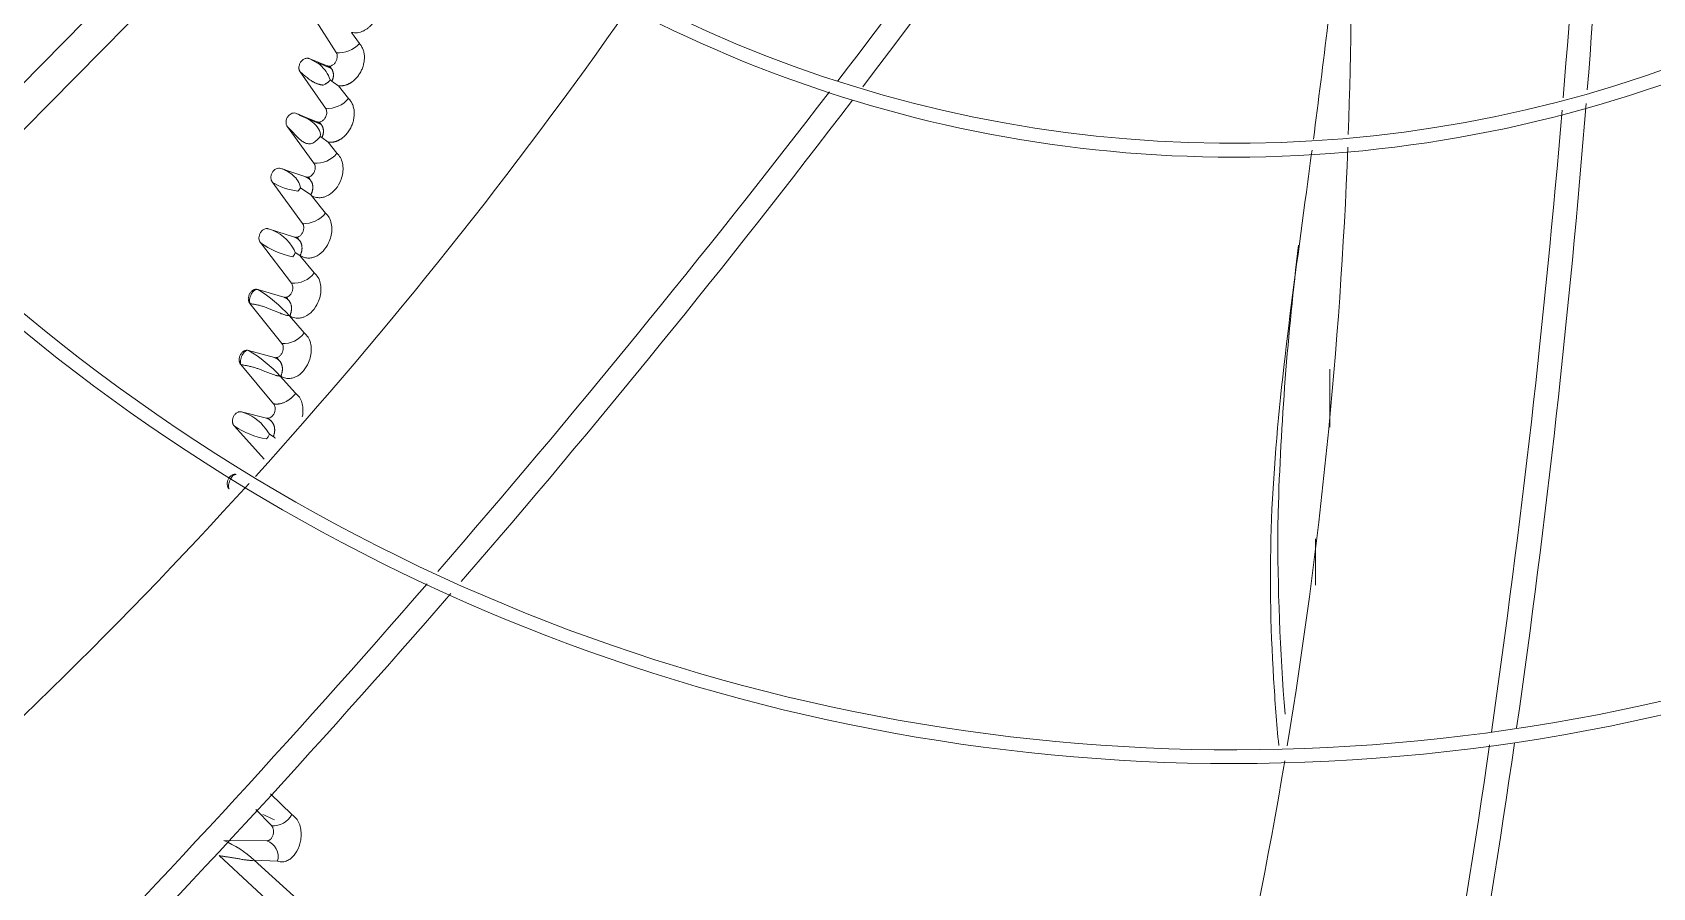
# Model space of a CAD drawing. Header units: millimetres. Extents: x 113490 to 142599, y -20467 to 115.
# Drawn here: x 133460.5 to 133754.2, y -11728.5 to -11573.4 of the extents above; entities that cross this region are included whole.
import ezdxf

# ---------------------------------------------------------------- set-up
doc = ezdxf.new("R2010")
doc.units = ezdxf.units.MM
doc.layers.add('DV3_0', color=7, linetype='Continuous')

msp = doc.modelspace()

# ---------------------------------------------------------------- linework, layer by layer
at = {"layer": 'DV3_0', "color": 7, "linetype": 'Continuous', "lineweight": 15}
for p, q in [((133664.2, -11374.23), (133330.6, -11712.53)), ((133331.45, -11720.21), (133669.11, -11377.79)), ((133515.56, -11577.04), (133511.62, -11570.85)), ((133519.74, -11575.39), (133518.29, -11573.37)), ((133510.66, -11578.12), (133513.9, -11579.44)), ((133510.66, -11578.12), (133512.3, -11579)), ((133513.62, -11587.14), (133509.01, -11580.55)), ((133514.68, -11579.9), (133512.05, -11578.82)), ((133513.91, -11582.51), (133513.66, -11582.67)), ((133514.29, -11581.55), (133514.46, -11581.96)), ((133514.46, -11581.96), (133514.77, -11582.19)), ((133517.78, -11585.38), (133515.97, -11583.04)), ((133508.3, -11588.05), (133512.02, -11589.58)), ((133512.84, -11590.08), (133508.84, -11588.41)), ((133511.51, -11597.1), (133506.68, -11590.5)), ((133512.66, -11592.25), (133512.95, -11592.46)), ((133512.94, -11592.46), (133514.06, -11593.26)), ((133515.67, -11595.27), (133514.06, -11593.26)), ((133505.48, -11598.03), (133510.01, -11599.59)), ((133509.43, -11608), (133503.95, -11600.5)), ((133509.09, -11601.57), (133510.93, -11602.84)), ((133513.61, -11606.15), (133511.03, -11602.92)), ((133503.27, -11608.99), (133507.98, -11610.5)), ((133507.43, -11618.86), (133501.79, -11611.5)), ((133507.95, -11613.63), (133507.8, -11613.89)), ((133507.89, -11612.83), (133508.12, -11613.27)), ((133508.12, -11613.27), (133507.95, -11613.63)), ((133508.12, -11613.27), (133508.93, -11613.82)), ((133511.56, -11616.97), (133508.93, -11613.82)), ((133508.93, -11613.82), (133508.98, -11613.84)), ((133507.8, -11613.89), (133507.7, -11614.06)), ((133505.68, -11629.78), (133499.9, -11622.54)), ((133501.31, -11620), (133506.04, -11621.4)), ((133509.75, -11627.86), (133507.06, -11624.76)), ((133507.06, -11624.76), (133507.11, -11624.77)), ((133499.61, -11631.05), (133504.35, -11632.34)), ((133504.19, -11640.75), (133498.25, -11633.62)), ((133508.18, -11638.82), (133505.4, -11635.71)), ((133505.4, -11635.71), (133505.48, -11635.74)), ((133498.37, -11642.2), (133502.9, -11643.34)), ((133502.46, -11650.78), (133497.07, -11644.81)), ((133502.74, -11645.22), (133503.43, -11646.26)), ((133503.19, -11646.7), (133502.92, -11647.11)), ((133503.43, -11646.26), (133503.19, -11646.7)), ((133503.43, -11646.26), (133504.13, -11646.67)), ((133507.52, -11715.25), (133503.65, -11711.49)), ((133503.8, -11717.25), (133500.94, -11714.35)), ((133495.15, -11719.92), (133502.98, -11719.99)), ((133506.3, -11733.81), (133494.31, -11722.68)), ((133500.66, -11723.51), (133504.91, -11723.7)), ((133509.8, -11731.77), (133500.67, -11723.51))]:
    msp.add_line(p, q, dxfattribs=at)
at = {"layer": 'DV3_0', "color": 7, "linetype": 'Continuous', "lineweight": 20}
for p, q in [((133695.74, -11644.97), (133695.74, -11634.44)), ((133693.12, -11673.61), (133693.12, -11665.2))]:
    msp.add_line(p, q, dxfattribs=at)
at = {"layer": 'DV3_0', "color": 7, "linetype": 'Continuous', "lineweight": 15}
for centre, radius, start, end in [((131907.2, -11439.15), 1840.9, 355.49356, 358.67872), ((131823.17, -11426.96), 1921.39, 355.27432, 358.30683), ((132827.37, -11560.89), 872.25, 357.96174, 4.0905), ((132081.45, -10413.41), 1921.39, 322.53383, 325.57983), ((132145.55, -10469.09), 1840.9, 322.75622, 325.95172), ((133678.24, -11359.99), 551.5, 195.4775, 254.5225), ((133678.24, -11359.99), 233.5, 225.7814, 315.7154), ((133678.24, -11359.99), 236, 270, 315.2644), ((133678.24, -11359.99), 236, 227.0266, 270), ((132853.84, -11069), 872.24, 317.88958, 325.02361), ((133515.97, -11571.97), 5.09, 265.4156, 317.8444), ((133508.28, -11584.19), 6.57, 23.712, 52.2409), ((133510.61, -11577.45), 6.04, 295.0761, 300.3042), ((133518.69, -11577.91), 5.8, 227.5727, 242.0343), ((132081.45, -10413.41), 1921.39, 319.10975, 322.45989), ((133514, -11582.25), 4.9, 265.5101, 320.4178), ((132145.55, -10469.09), 1840.9, 319.15831, 322.66086), ((131907.2, -11439.15), 1840.9, 351.86875, 355.41631), ((133504.31, -11598.8), 11.46, 61.1528, 69.6579), ((133507.35, -11594.28), 6.06, 34.5155, 65.6878), ((131823.17, -11426.96), 1921.39, 351.8208, 355.20802), ((133508.65, -11589.05), 5.12, 298.9227, 308.0461), ((133508.4, -11588.71), 5.54, 307.927, 320.2638), ((133510.29, -11592.05), 2.38, 355.0985, 30.3566), ((133511.88, -11592.31), 4.81, 265.5613, 321.8717), ((132827.37, -11560.89), 872.25, 350.63739, 357.81353), ((133678.24, -11359.99), 343.5, 225.9212, 315.6512), ((133509.65, -11591.76), 10.44, 236.8811, 264.046), ((133504.8, -11598.21), 5.45, 313.7925, 317.47), ((133504.15, -11597.64), 6.31, 317.6452, 321.5525), ((133510.04, -11600.27), 0.78, 12.7225, 57.3488), ((133513.38, -11600.14), 3.64, 227.7428, 229.7409), ((133678.24, -11359.99), 346, 270, 315.3179), ((133509.81, -11603.2), 4.81, 265.5115, 322.2315), ((133678.24, -11359.99), 346, 226.461, 270), ((133501.15, -11616.26), 7.57, 26.9834, 73.7291), ((133507.95, -11611.24), 0.866, 16.0058, 57.6668), ((133510.7, -11599.02), 15.34, 234.4922, 258.7126), ((134214.82, -11676.52), 528.72, 172.9859, 178.2608), ((133507.77, -11614.15), 4.73, 265.8403, 323.2857), ((133488.37, -11641.51), 25.09, 41.8667, 58.9698), ((133505.96, -11622.18), 0.921, 18.0658, 57.5274), ((133506.02, -11625.21), 4.58, 265.7991, 324.5702), ((133486.61, -11653.13), 25.63, 42.8328, 59.5066), ((133504.23, -11633.15), 0.965, 19.7105, 57.2219), ((133496.03, -11650.26), 8.39, 36.859, 73.8365), ((133505.64, -11631.64), 15.71, 236.9569, 260.0262), ((133507.74, -11641.98), 5.92, 232.3975, 237.1972), ((132853.84, -11069), 872.24, 310.5122, 317.77416), ((134077.21, -11664.96), 390.91, 179.6523, 184.707), ((132081.45, -10413.41), 1921.39, 315.69478, 319.02272), ((132145.55, -10469.09), 1840.9, 315.58647, 319.0689), ((133678.24, -11359.99), 453.5, 225.9915, 315.56), ((133678.24, -11359.99), 456, 270, 315.5611), ((133678.24, -11359.99), 456, 226.2335, 270), ((131823.17, -11426.96), 1921.39, 348.44556, 351.75301), ((131907.2, -11439.15), 1840.9, 348.33271, 351.78205), ((132827.37, -11560.89), 872.25, 343.27776, 350.45664), ((133678.24, -11359.99), 477.5, 226.9802, 313.0198), ((133684.66, -11343.41), 414.13, 243.8682, 244.1867), ((133504.16, -11713.46), 3.81, 264.7001, 331.9048), ((133487.22, -11738.13), 19.86, 47.4041, 66.4859), ((133501.97, -11722.87), 3.05, 344.1564, 70.634)]:
    msp.add_arc(centre, radius, start, end, dxfattribs=at)
at = {"layer": 'DV3_0', "color": 7, "linetype": 'Continuous', "lineweight": 20}
msp.add_arc((134006.44, -11667.05), 320.16, 178.8238, 179.2018, dxfattribs=at)
at = {"layer": 'DV3_0', "color": 7, "linetype": 'Continuous', "lineweight": 15}
for points, knots in [([(133518.29, -11573.37), (133518.48, -11573.4), (133518.84, -11573.47), (133519.4, -11573.44), (133519.94, -11573.32), (133520.45, -11573.13), (133520.93, -11572.86), (133521.37, -11572.54), (133521.77, -11572.17), (133522.12, -11571.78), (133522.42, -11571.36), (133522.68, -11570.93), (133523.02, -11570.24), (133523.33, -11569.22), (133523.4, -11567.92), (133523.13, -11566.73), (133522.68, -11566.14), (133522.46, -11565.85)], [0, 0, 0, 0, 0.057609, 0.113592, 0.168141, 0.221354, 0.273122, 0.323445, 0.37219, 0.419144, 0.464272, 0.507482, 0.54857, 0.664981, 0.779413, 0.890959, 1, 1, 1, 1]), ([(133515.97, -11583.04), (133516.03, -11583.04), (133516.14, -11583.05), (133516.32, -11583.06), (133516.49, -11583.06), (133516.66, -11583.04), (133516.83, -11583.02), (133516.99, -11582.99), (133517.16, -11582.95), (133517.32, -11582.9), (133517.47, -11582.85), (133517.62, -11582.79), (133517.77, -11582.72), (133517.92, -11582.65), (133518.06, -11582.58), (133518.19, -11582.49), (133518.32, -11582.41), (133518.62, -11582.2), (133519.06, -11581.82), (133519.57, -11581.21), (133519.99, -11580.54), (133520.26, -11579.95), (133520.42, -11579.47), (133520.52, -11579.09), (133520.6, -11578.71), (133520.64, -11578.33), (133520.66, -11577.95), (133520.65, -11577.58), (133520.61, -11577.21), (133520.54, -11576.86), (133520.44, -11576.52), (133520.3, -11576.2), (133520.14, -11575.9), (133519.96, -11575.63), (133519.81, -11575.47), (133519.74, -11575.39)], [0, 0, 0, 0, 0.018672, 0.037066, 0.055188, 0.073043, 0.090636, 0.107975, 0.125066, 0.141913, 0.158513, 0.174857, 0.190938, 0.206752, 0.222295, 0.237566, 0.252564, 0.267289, 0.342101, 0.414961, 0.485649, 0.553594, 0.588068, 0.622643, 0.657278, 0.691915, 0.726501, 0.761005, 0.795421, 0.829727, 0.86392, 0.898004, 0.93201, 0.966002, 1, 1, 1, 1]), ([(133509.01, -11580.55), (133508.99, -11580.52), (133508.96, -11580.48), (133508.92, -11580.4), (133508.88, -11580.32), (133508.84, -11580.2), (133508.8, -11580.05), (133508.77, -11579.78), (133508.81, -11579.38), (133508.96, -11578.98), (133509.16, -11578.67), (133509.35, -11578.46), (133509.56, -11578.29), (133509.78, -11578.16), (133510.02, -11578.08), (133510.22, -11578.05), (133510.39, -11578.06), (133510.53, -11578.08), (133510.62, -11578.11), (133510.66, -11578.12)], [0, 0, 0, 0, 0.025381, 0.050445, 0.075326, 0.100157, 0.150535, 0.20049, 0.314407, 0.449247, 0.520539, 0.591833, 0.663542, 0.734983, 0.804091, 0.872787, 0.916243, 0.958436, 1, 1, 1, 1]), ([(133513.9, -11579.44), (133513.96, -11579.46), (133514.09, -11579.5), (133514.37, -11579.51), (133514.74, -11579.42), (133515.16, -11579.12), (133515.5, -11578.69), (133515.7, -11578.2), (133515.76, -11577.74), (133515.71, -11577.35), (133515.61, -11577.14), (133515.56, -11577.04)], [0, 0, 0, 0, 0.062984, 0.126619, 0.260756, 0.401391, 0.545611, 0.684093, 0.801498, 0.901518, 1, 1, 1, 1]), ([(133513.17, -11582.92), (133513.11, -11582.92), (133512.99, -11582.9), (133512.8, -11582.87), (133512.62, -11582.83), (133512.44, -11582.79), (133512.26, -11582.73), (133512.09, -11582.67), (133511.91, -11582.6), (133511.74, -11582.53), (133511.58, -11582.45), (133511.41, -11582.36), (133511.14, -11582.2), (133510.69, -11581.9), (133510.2, -11581.52), (133509.78, -11581.18), (133509.49, -11580.94), (133509.24, -11580.74), (133509.08, -11580.61), (133509.01, -11580.55)], [0, 0, 0, 0, 0.038123, 0.076142, 0.114089, 0.151995, 0.189893, 0.227812, 0.265786, 0.303846, 0.342026, 0.380359, 0.41888, 0.537095, 0.714051, 0.799633, 0.875769, 0.942523, 1, 1, 1, 1]), ([(133514.77, -11582.19), (133514.79, -11582.15), (133514.84, -11582.06), (133514.89, -11581.93), (133514.93, -11581.79), (133514.97, -11581.66), (133515, -11581.52), (133515.03, -11581.39), (133515.04, -11581.25), (133515.05, -11581.12), (133515.05, -11580.99), (133515.04, -11580.86), (133515.02, -11580.73), (133515, -11580.61), (133514.96, -11580.49), (133514.92, -11580.37), (133514.87, -11580.26), (133514.82, -11580.15), (133514.76, -11580.05), (133514.69, -11579.96), (133514.61, -11579.87), (133514.53, -11579.78), (133514.44, -11579.71), (133514.34, -11579.64), (133514.24, -11579.58), (133514.13, -11579.52), (133514.02, -11579.47), (133513.94, -11579.45), (133513.9, -11579.44)], [0, 0, 0, 0, 0.036135, 0.072339, 0.108661, 0.145138, 0.181798, 0.218661, 0.255741, 0.293046, 0.330579, 0.368343, 0.406338, 0.444565, 0.483027, 0.521727, 0.560666, 0.599832, 0.639212, 0.678787, 0.718535, 0.758433, 0.798461, 0.838598, 0.878828, 0.91914, 0.959529, 1, 1, 1, 1]), ([(133514.46, -11581.96), (133514.46, -11581.97), (133514.44, -11582), (133514.41, -11582.05), (133514.38, -11582.1), (133514.33, -11582.16), (133514.27, -11582.22), (133514.19, -11582.29), (133514.11, -11582.36), (133514.01, -11582.43), (133513.94, -11582.48), (133513.91, -11582.51)], [0, 0, 0, 0, 0.056043, 0.124532, 0.206383, 0.302146, 0.41219, 0.536787, 0.676158, 0.8305, 1, 1, 1, 1]), ([(133512.02, -11589.58), (133512.08, -11589.6), (133512.2, -11589.65), (133512.47, -11589.66), (133512.84, -11589.57), (133513.26, -11589.27), (133513.59, -11588.83), (133513.79, -11588.32), (133513.84, -11587.85), (133513.79, -11587.45), (133513.67, -11587.24), (133513.62, -11587.14)], [0, 0, 0, 0, 0.059552, 0.118886, 0.252324, 0.393065, 0.538483, 0.678997, 0.797391, 0.899757, 1, 1, 1, 1]), ([(133514.06, -11593.26), (133514.12, -11593.27), (133514.23, -11593.29), (133514.4, -11593.3), (133514.57, -11593.3), (133514.73, -11593.29), (133514.9, -11593.28), (133515.06, -11593.25), (133515.21, -11593.22), (133515.37, -11593.18), (133515.52, -11593.13), (133515.67, -11593.08), (133515.81, -11593.02), (133515.95, -11592.95), (133516.09, -11592.88), (133516.22, -11592.81), (133516.35, -11592.73), (133516.48, -11592.65), (133516.78, -11592.44), (133517.22, -11592.05), (133517.75, -11591.41), (133518.18, -11590.7), (133518.45, -11590.07), (133518.61, -11589.56), (133518.71, -11589.17), (133518.77, -11588.77), (133518.81, -11588.38), (133518.82, -11587.98), (133518.8, -11587.6), (133518.74, -11587.22), (133518.65, -11586.86), (133518.54, -11586.51), (133518.39, -11586.19), (133518.22, -11585.89), (133518.01, -11585.62), (133517.86, -11585.46), (133517.78, -11585.38)], [0, 0, 0, 0, 0.017644, 0.035018, 0.052126, 0.068973, 0.085565, 0.101908, 0.118008, 0.133871, 0.149502, 0.164898, 0.180048, 0.194945, 0.209583, 0.223959, 0.238069, 0.251912, 0.265486, 0.340307, 0.413663, 0.485198, 0.554379, 0.588972, 0.62364, 0.658346, 0.693024, 0.727603, 0.762022, 0.796297, 0.830476, 0.864559, 0.898512, 0.932346, 0.966158, 1, 1, 1, 1]), ([(133508.3, -11588.05), (133508.1, -11587.97), (133507.84, -11587.95), (133507.31, -11588.12), (133507.04, -11588.31), (133506.72, -11588.73), (133506.62, -11588.9), (133506.49, -11589.25), (133506.46, -11589.43), (133506.42, -11589.93), (133506.49, -11590.22), (133506.68, -11590.5)], [0, 0, 0, 0, 0.25, 0.25, 0.5, 0.5, 0.625, 0.625, 0.75, 0.75, 1, 1, 1, 1]), ([(133512.95, -11592.46), (133512.96, -11592.42), (133513, -11592.34), (133513.06, -11592.21), (133513.1, -11592.09), (133513.14, -11591.96), (133513.17, -11591.83), (133513.19, -11591.71), (133513.21, -11591.58), (133513.22, -11591.45), (133513.23, -11591.33), (133513.23, -11591.21), (133513.22, -11591.08), (133513.2, -11590.97), (133513.18, -11590.85), (133513.15, -11590.73), (133513.12, -11590.62), (133513.08, -11590.52), (133513.03, -11590.42), (133512.98, -11590.32), (133512.91, -11590.22), (133512.85, -11590.13), (133512.78, -11590.05), (133512.7, -11589.97), (133512.62, -11589.9), (133512.53, -11589.83), (133512.44, -11589.77), (133512.34, -11589.71), (133512.24, -11589.66), (133512.13, -11589.62), (133512.05, -11589.6), (133512.02, -11589.58)], [0, 0, 0, 0, 0.032444, 0.064928, 0.09749, 0.13016, 0.162965, 0.195922, 0.229044, 0.262342, 0.295822, 0.329485, 0.363334, 0.39737, 0.431594, 0.466006, 0.500609, 0.535407, 0.570392, 0.605558, 0.64089, 0.676374, 0.711994, 0.747731, 0.783569, 0.819492, 0.855486, 0.891538, 0.927643, 0.963796, 1, 1, 1, 1]), ([(133506.68, -11590.5), (133506.98, -11590.75), (133507.28, -11591.05), (133507.88, -11591.68), (133508.19, -11592.03), (133508.69, -11592.53), (133508.86, -11592.69), (133509.22, -11593), (133509.42, -11593.14), (133509.83, -11593.39), (133510.06, -11593.49), (133510.56, -11593.59), (133510.83, -11593.6), (133511.12, -11593.53)], [0, 0, 0, 0, 0.25, 0.25, 0.5, 0.5, 0.625, 0.625, 0.75, 0.75, 0.875, 0.875, 1, 1, 1, 1]), ([(133511.03, -11602.92), (133511.18, -11603.01), (133511.48, -11603.18), (133511.96, -11603.31), (133512.4, -11603.36), (133512.8, -11603.34), (133513.16, -11603.28), (133513.47, -11603.19), (133514.19, -11602.92), (133515.24, -11602.17), (133516.16, -11600.8), (133516.65, -11599.47), (133516.82, -11598.26), (133516.72, -11597.09), (133516.35, -11596.03), (133515.9, -11595.53), (133515.67, -11595.27)], [0, 0, 0, 0, 0.048712, 0.093297, 0.133867, 0.170457, 0.203036, 0.231538, 0.255882, 0.403164, 0.540731, 0.633138, 0.726086, 0.818306, 0.909472, 1, 1, 1, 1]), ([(133692.49, -11594.71), (133692.15, -11597.27), (133691.81, -11599.81), (133690.12, -11612.36), (133688.74, -11622.3), (133686.46, -11642.05), (133685.54, -11651.86), (133684.77, -11671.33), (133684.94, -11680.98), (133685.77, -11694.63), (133686.08, -11698.66), (133686.46, -11702.69)], [0.0934532, 0.0934532, 0.0934532, 0.0934532, 0.125, 0.125, 0.25, 0.25, 0.375, 0.375, 0.5, 0.5, 0.5526716, 0.5526716, 0.5526716, 0.5526716]), ([(133505.48, -11598.03), (133505.23, -11597.94), (133504.92, -11597.97), (133504.35, -11598.25), (133504.09, -11598.51), (133503.84, -11598.98), (133503.77, -11599.15), (133503.7, -11599.47), (133503.69, -11599.62), (133503.71, -11600.05), (133503.79, -11600.28), (133503.95, -11600.5)], [0, 0, 0, 0, 0.25, 0.25, 0.5, 0.5, 0.625, 0.625, 0.75, 0.75, 1, 1, 1, 1]), ([(133509.09, -11601.57), (133509.02, -11601.11), (133508.84, -11600.68), (133508.36, -11599.93), (133508.06, -11599.6), (133507.08, -11598.73), (133506.3, -11598.3), (133505.48, -11598.03)], [0, 0, 0, 0, 0.25, 0.25, 0.5, 0.5, 1, 1, 1, 1]), ([(133510.01, -11599.59), (133510.07, -11599.6), (133510.2, -11599.64), (133510.47, -11599.64), (133510.83, -11599.52), (133511.23, -11599.2), (133511.55, -11598.75), (133511.72, -11598.24), (133511.75, -11597.78), (133511.69, -11597.46), (133511.6, -11597.24), (133511.54, -11597.15), (133511.51, -11597.1)], [0, 0, 0, 0, 0.061712, 0.124068, 0.257055, 0.398269, 0.543459, 0.683288, 0.800054, 0.90078, 0.950773, 1, 1, 1, 1]), ([(133510.93, -11602.84), (133510.95, -11602.8), (133511, -11602.71), (133511.06, -11602.58), (133511.11, -11602.45), (133511.16, -11602.32), (133511.2, -11602.19), (133511.24, -11602.05), (133511.26, -11601.92), (133511.28, -11601.79), (133511.3, -11601.65), (133511.3, -11601.52), (133511.3, -11601.39), (133511.3, -11601.26), (133511.28, -11601.14), (133511.26, -11601.01), (133511.24, -11600.89), (133511.2, -11600.77), (133511.16, -11600.66), (133511.12, -11600.55), (133511.06, -11600.44), (133511, -11600.34), (133510.94, -11600.25), (133510.87, -11600.15), (133510.79, -11600.07), (133510.71, -11599.99), (133510.63, -11599.91), (133510.53, -11599.84), (133510.44, -11599.78), (133510.34, -11599.72), (133510.23, -11599.67), (133510.12, -11599.62), (133510.05, -11599.6), (133510.01, -11599.59)], [0, 0, 0, 0, 0.030721, 0.061407, 0.092102, 0.122841, 0.153652, 0.184559, 0.215579, 0.246725, 0.278006, 0.309429, 0.340997, 0.372715, 0.404583, 0.436606, 0.468785, 0.501126, 0.533632, 0.566299, 0.59912, 0.632082, 0.665173, 0.698377, 0.731679, 0.765062, 0.798512, 0.832013, 0.865554, 0.899127, 0.932725, 0.966348, 1, 1, 1, 1]), ([(133508.98, -11613.84), (133509.14, -11613.93), (133509.45, -11614.11), (133509.93, -11614.26), (133510.37, -11614.31), (133510.77, -11614.3), (133511.13, -11614.24), (133511.43, -11614.16), (133512.14, -11613.9), (133513.19, -11613.16), (133514.12, -11611.77), (133514.61, -11610.43), (133514.79, -11609.2), (133514.69, -11608.01), (133514.32, -11606.92), (133513.85, -11606.4), (133513.61, -11606.15)], [0, 0, 0, 0, 0.049725, 0.09487, 0.135552, 0.171819, 0.203628, 0.230893, 0.253518, 0.400765, 0.538713, 0.630437, 0.723371, 0.816167, 0.908233, 1, 1, 1, 1]), ([(133501.79, -11611.5), (133501.73, -11611.4), (133501.6, -11611.2), (133501.52, -11610.81), (133501.53, -11610.36), (133501.68, -11609.86), (133501.99, -11609.4), (133502.4, -11609.07), (133502.78, -11608.95), (133503.07, -11608.94), (133503.2, -11608.98), (133503.27, -11608.99)], [0, 0, 0, 0, 0.103624, 0.201896, 0.31398, 0.451787, 0.59527, 0.73673, 0.874824, 0.938298, 1, 1, 1, 1]), ([(133507.98, -11610.5), (133508.04, -11610.52), (133508.17, -11610.55), (133508.44, -11610.54), (133508.8, -11610.41), (133509.19, -11610.09), (133509.49, -11609.63), (133509.65, -11609.12), (133509.67, -11608.66), (133509.61, -11608.34), (133509.52, -11608.13), (133509.46, -11608.04), (133509.43, -11608)], [0, 0, 0, 0, 0.062127, 0.125087, 0.257837, 0.399205, 0.545067, 0.685923, 0.803386, 0.90406, 0.952122, 1, 1, 1, 1]), ([(133508.98, -11613.84), (133509, -11613.79), (133509.05, -11613.71), (133509.11, -11613.57), (133509.16, -11613.44), (133509.21, -11613.3), (133509.25, -11613.17), (133509.28, -11613.03), (133509.31, -11612.89), (133509.33, -11612.76), (133509.34, -11612.62), (133509.34, -11612.48), (133509.34, -11612.35), (133509.33, -11612.22), (133509.31, -11612.09), (133509.29, -11611.96), (133509.26, -11611.84), (133509.23, -11611.72), (133509.18, -11611.6), (133509.13, -11611.49), (133509.08, -11611.38), (133509.01, -11611.28), (133508.95, -11611.18), (133508.87, -11611.08), (133508.79, -11610.99), (133508.71, -11610.91), (133508.62, -11610.83), (133508.52, -11610.76), (133508.42, -11610.7), (133508.32, -11610.64), (133508.21, -11610.58), (133508.1, -11610.54), (133508.02, -11610.51), (133507.98, -11610.5)], [0, 0, 0, 0, 0.030662, 0.061288, 0.091921, 0.122598, 0.15335, 0.184199, 0.215166, 0.246262, 0.2775, 0.308884, 0.340421, 0.372114, 0.403966, 0.435979, 0.468156, 0.500504, 0.533023, 0.565711, 0.598557, 0.631551, 0.664678, 0.697923, 0.73127, 0.764701, 0.7982, 0.831754, 0.865349, 0.898975, 0.932627, 0.966301, 1, 1, 1, 1]), ([(133506.04, -11621.4), (133506.1, -11621.41), (133506.23, -11621.44), (133506.5, -11621.42), (133506.85, -11621.29), (133507.23, -11620.96), (133507.52, -11620.49), (133507.67, -11619.98), (133507.68, -11619.52), (133507.61, -11619.21), (133507.52, -11619), (133507.46, -11618.91), (133507.43, -11618.86)], [0, 0, 0, 0, 0.061858, 0.124527, 0.256747, 0.397935, 0.544068, 0.685407, 0.802956, 0.903358, 0.951888, 1, 1, 1, 1]), ([(133507.11, -11624.77), (133507.26, -11624.86), (133507.56, -11625.03), (133508.03, -11625.17), (133508.47, -11625.22), (133508.87, -11625.21), (133509.23, -11625.14), (133509.54, -11625.05), (133510.26, -11624.77), (133511.3, -11624), (133512.2, -11622.59), (133512.66, -11621.23), (133512.82, -11620.01), (133512.7, -11618.82), (133512.29, -11617.73), (133511.81, -11617.23), (133511.56, -11616.97)], [0, 0, 0, 0, 0.047949, 0.091845, 0.131809, 0.167905, 0.2001, 0.228322, 0.252481, 0.399943, 0.539027, 0.629782, 0.722249, 0.81505, 0.907464, 1, 1, 1, 1]), ([(133499.9, -11622.54), (133499.88, -11622.52), (133499.84, -11622.48), (133499.8, -11622.4), (133499.76, -11622.33), (133499.71, -11622.22), (133499.66, -11622.08), (133499.62, -11621.89), (133499.6, -11621.68), (133499.62, -11621.35), (133499.72, -11621.01), (133499.89, -11620.69), (133500.05, -11620.46), (133500.24, -11620.27), (133500.45, -11620.12), (133500.67, -11620.02), (133500.87, -11619.97), (133501.04, -11619.96), (133501.18, -11619.97), (133501.27, -11619.99), (133501.31, -11620)], [0, 0, 0, 0, 0.023997, 0.048085, 0.072391, 0.09704, 0.146565, 0.196478, 0.252296, 0.308899, 0.447394, 0.518709, 0.590696, 0.663416, 0.735191, 0.803703, 0.87187, 0.915381, 0.957876, 1, 1, 1, 1]), ([(133499.9, -11622.54), (133499.82, -11622.36), (133499.8, -11622.08), (133499.88, -11621.48), (133499.99, -11621.14), (133500.29, -11620.56), (133500.49, -11620.31), (133500.91, -11620), (133501.13, -11619.95), (133501.31, -11620)], [0, 0, 0, 0, 0.25, 0.25, 0.5, 0.5, 0.75, 0.75, 1, 1, 1, 1]), ([(133507.06, -11624.76), (133507.01, -11624.75), (133506.91, -11624.74), (133506.75, -11624.72), (133506.58, -11624.69), (133506.41, -11624.65), (133506.13, -11624.58), (133505.7, -11624.43), (133505.11, -11624.2), (133504.53, -11623.95), (133504.06, -11623.75), (133503.61, -11623.56), (133503.12, -11623.37), (133502.62, -11623.18), (133502.21, -11623.05), (133501.87, -11622.95), (133501.55, -11622.87), (133501.23, -11622.8), (133500.93, -11622.74), (133500.65, -11622.68), (133500.38, -11622.63), (133500.12, -11622.59), (133499.97, -11622.56), (133499.9, -11622.54)], [0, 0, 0, 0, 0.022349, 0.045451, 0.069335, 0.09403, 0.119558, 0.190912, 0.284349, 0.376471, 0.44345, 0.485057, 0.569523, 0.642907, 0.687857, 0.73071, 0.77175, 0.811297, 0.849706, 0.887364, 0.924682, 0.962083, 1, 1, 1, 1]), ([(133507.11, -11624.77), (133507.13, -11624.73), (133507.17, -11624.64), (133507.23, -11624.51), (133507.28, -11624.37), (133507.33, -11624.23), (133507.36, -11624.09), (133507.39, -11623.95), (133507.42, -11623.82), (133507.43, -11623.68), (133507.44, -11623.54), (133507.45, -11623.4), (133507.44, -11623.27), (133507.43, -11623.14), (133507.41, -11623.01), (133507.39, -11622.88), (133507.35, -11622.75), (133507.31, -11622.63), (133507.27, -11622.51), (133507.22, -11622.4), (133507.16, -11622.29), (133507.09, -11622.19), (133507.02, -11622.08), (133506.95, -11621.99), (133506.87, -11621.9), (133506.78, -11621.81), (133506.69, -11621.74), (133506.59, -11621.66), (133506.49, -11621.6), (133506.38, -11621.54), (133506.27, -11621.48), (133506.16, -11621.44), (133506.08, -11621.41), (133506.04, -11621.4)], [0, 0, 0, 0, 0.030541, 0.061049, 0.09157, 0.12214, 0.152791, 0.183548, 0.214428, 0.245447, 0.276615, 0.307941, 0.339429, 0.371083, 0.402906, 0.434903, 0.467075, 0.499427, 0.531962, 0.564675, 0.597556, 0.630594, 0.663775, 0.697081, 0.730497, 0.764005, 0.797589, 0.831233, 0.864925, 0.898652, 0.932409, 0.966192, 1, 1, 1, 1]), ([(133505.48, -11635.74), (133505.63, -11635.82), (133505.92, -11635.98), (133506.38, -11636.11), (133506.81, -11636.16), (133507.21, -11636.14), (133507.57, -11636.07), (133507.89, -11635.98), (133508.61, -11635.68), (133509.64, -11634.88), (133510.51, -11633.45), (133510.94, -11632.09), (133511.07, -11630.87), (133510.93, -11629.69), (133510.51, -11628.61), (133510, -11628.11), (133509.75, -11627.86)], [0, 0, 0, 0, 0.046642, 0.089607, 0.12902, 0.164956, 0.19739, 0.226259, 0.251477, 0.399281, 0.53953, 0.629234, 0.721185, 0.813961, 0.906708, 1, 1, 1, 1]), ([(133498.25, -11633.62), (133498.23, -11633.6), (133498.2, -11633.55), (133498.15, -11633.48), (133498.11, -11633.41), (133498.06, -11633.3), (133498, -11633.16), (133497.96, -11632.97), (133497.94, -11632.77), (133497.95, -11632.44), (133498.04, -11632.1), (133498.2, -11631.77), (133498.36, -11631.54), (133498.55, -11631.35), (133498.76, -11631.19), (133498.97, -11631.08), (133499.17, -11631.03), (133499.34, -11631.01), (133499.48, -11631.02), (133499.57, -11631.04), (133499.61, -11631.05)], [0, 0, 0, 0, 0.023889, 0.047877, 0.07209, 0.09665, 0.14604, 0.195842, 0.251676, 0.3083, 0.447362, 0.518962, 0.591199, 0.664024, 0.735849, 0.804261, 0.872291, 0.915659, 0.958013, 1, 1, 1, 1]), ([(133498.25, -11633.62), (133498.17, -11633.44), (133498.15, -11633.17), (133498.22, -11632.56), (133498.32, -11632.23), (133498.62, -11631.64), (133498.81, -11631.38), (133499.22, -11631.07), (133499.43, -11631), (133499.61, -11631.05)], [0, 0, 0, 0, 0.25, 0.25, 0.5, 0.5, 0.75, 0.75, 1, 1, 1, 1]), ([(133504.35, -11632.34), (133504.41, -11632.35), (133504.54, -11632.38), (133504.81, -11632.36), (133505.15, -11632.22), (133505.53, -11631.87), (133505.81, -11631.4), (133505.95, -11630.89), (133505.95, -11630.43), (133505.87, -11630.12), (133505.77, -11629.91), (133505.71, -11629.82), (133505.68, -11629.78)], [0, 0, 0, 0, 0.061627, 0.124066, 0.255996, 0.397291, 0.543969, 0.685918, 0.803556, 0.903737, 0.952044, 1, 1, 1, 1]), ([(133505.4, -11635.71), (133505.35, -11635.71), (133505.25, -11635.7), (133505.09, -11635.68), (133504.93, -11635.65), (133504.76, -11635.62), (133504.48, -11635.55), (133504.05, -11635.42), (133503.47, -11635.2), (133502.89, -11634.97), (133502.42, -11634.78), (133501.97, -11634.59), (133501.49, -11634.41), (133500.99, -11634.24), (133500.57, -11634.11), (133500.24, -11634.02), (133499.91, -11633.94), (133499.59, -11633.87), (133499.29, -11633.81), (133499.01, -11633.76), (133498.73, -11633.71), (133498.48, -11633.66), (133498.33, -11633.63), (133498.25, -11633.62)], [0, 0, 0, 0, 0.022138, 0.045009, 0.068643, 0.093067, 0.118304, 0.188943, 0.281085, 0.373632, 0.440308, 0.480842, 0.565479, 0.639048, 0.684263, 0.727434, 0.768841, 0.808803, 0.847669, 0.885817, 0.923645, 0.961567, 1, 1, 1, 1]), ([(133505.48, -11635.74), (133505.5, -11635.69), (133505.54, -11635.6), (133505.6, -11635.47), (133505.65, -11635.33), (133505.69, -11635.19), (133505.72, -11635.05), (133505.75, -11634.91), (133505.77, -11634.77), (133505.79, -11634.63), (133505.79, -11634.5), (133505.79, -11634.36), (133505.79, -11634.22), (133505.77, -11634.09), (133505.75, -11633.96), (133505.72, -11633.83), (133505.69, -11633.71), (133505.65, -11633.58), (133505.6, -11633.47), (133505.55, -11633.35), (133505.49, -11633.24), (133505.42, -11633.14), (133505.35, -11633.04), (133505.27, -11632.94), (133505.19, -11632.85), (133505.1, -11632.76), (133505, -11632.68), (133504.91, -11632.61), (133504.8, -11632.54), (133504.7, -11632.48), (133504.58, -11632.43), (133504.47, -11632.38), (133504.39, -11632.35), (133504.35, -11632.34)], [0, 0, 0, 0, 0.030435, 0.060841, 0.091264, 0.121741, 0.152303, 0.182977, 0.213782, 0.244732, 0.27584, 0.307114, 0.338559, 0.37018, 0.40198, 0.433962, 0.466131, 0.498489, 0.53104, 0.563776, 0.59669, 0.629768, 0.662996, 0.696357, 0.729835, 0.763411, 0.797068, 0.830791, 0.864566, 0.898381, 0.932227, 0.9661, 1, 1, 1, 1]), ([(133508.18, -11638.82), (133508.15, -11638.87), (133508.08, -11638.96), (133507.97, -11639.09), (133507.86, -11639.22), (133507.76, -11639.33), (133507.65, -11639.44), (133507.55, -11639.54), (133507.45, -11639.63), (133507.35, -11639.72), (133507.26, -11639.8), (133507.17, -11639.87), (133507.08, -11639.93), (133507, -11639.99), (133506.93, -11640.04), (133506.86, -11640.08), (133506.79, -11640.12), (133506.74, -11640.16), (133506.68, -11640.19), (133506.64, -11640.22), (133506.6, -11640.24), (133506.56, -11640.26), (133506.54, -11640.27), (133506.52, -11640.28), (133506.5, -11640.29), (133506.41, -11640.34), (133506.24, -11640.43), (133505.99, -11640.53), (133505.75, -11640.62), (133505.52, -11640.69), (133505.3, -11640.74), (133505.09, -11640.77), (133504.89, -11640.79), (133504.7, -11640.79), (133504.52, -11640.79), (133504.35, -11640.77), (133504.24, -11640.75), (133504.19, -11640.75)], [0, 0, 0, 0, 0.035262, 0.068967, 0.101155, 0.131854, 0.161087, 0.188869, 0.21521, 0.240119, 0.263599, 0.285654, 0.306284, 0.325489, 0.343267, 0.359617, 0.374536, 0.388021, 0.400067, 0.410673, 0.419833, 0.427546, 0.433807, 0.438615, 0.441967, 0.443862, 0.50247, 0.559291, 0.614408, 0.66788, 0.719754, 0.770071, 0.818875, 0.866215, 0.912143, 0.956718, 1, 1, 1, 1]), ([(133509.39, -11643.11), (133509.42, -11642.98), (133509.51, -11642.47), (133509.55, -11641.57), (133509.35, -11640.48), (133508.92, -11639.49), (133508.43, -11639.04), (133508.18, -11638.82)], [0.6022969, 0.6022969, 0.6022969, 0.6022969, 0.635456, 0.7251168, 0.8159648, 0.9074058, 1, 1, 1, 1]), ([(133497.07, -11644.81), (133497.05, -11644.78), (133497.01, -11644.74), (133496.95, -11644.66), (133496.91, -11644.58), (133496.85, -11644.47), (133496.8, -11644.34), (133496.74, -11644.08), (133496.73, -11643.78), (133496.78, -11643.46), (133496.86, -11643.19), (133496.98, -11642.93), (133497.14, -11642.71), (133497.32, -11642.51), (133497.52, -11642.35), (133497.74, -11642.24), (133497.93, -11642.19), (133498.1, -11642.17), (133498.24, -11642.17), (133498.32, -11642.19), (133498.37, -11642.2)], [0, 0, 0, 0, 0.028007, 0.055032, 0.081193, 0.106619, 0.153365, 0.20124, 0.314031, 0.380881, 0.453942, 0.525375, 0.597439, 0.669138, 0.739919, 0.808326, 0.876169, 0.918445, 0.959511, 1, 1, 1, 1]), ([(133502.9, -11643.34), (133502.97, -11643.35), (133503.09, -11643.37), (133503.36, -11643.34), (133503.71, -11643.19), (133504.08, -11642.84), (133504.35, -11642.37), (133504.47, -11641.85), (133504.47, -11641.39), (133504.38, -11641.08), (133504.28, -11640.87), (133504.22, -11640.79), (133504.19, -11640.75)], [0, 0, 0, 0, 0.061406, 0.123605, 0.255267, 0.396706, 0.543947, 0.686506, 0.804218, 0.904136, 0.952269, 1, 1, 1, 1]), ([(133504.13, -11646.67), (133504.15, -11646.62), (133504.18, -11646.53), (133504.23, -11646.4), (133504.28, -11646.27), (133504.31, -11646.13), (133504.34, -11645.99), (133504.36, -11645.86), (133504.38, -11645.72), (133504.39, -11645.58), (133504.39, -11645.45), (133504.38, -11645.31), (133504.37, -11645.18), (133504.35, -11645.05), (133504.33, -11644.92), (133504.3, -11644.8), (133504.26, -11644.67), (133504.22, -11644.56), (133504.17, -11644.44), (133504.11, -11644.33), (133504.05, -11644.22), (133503.98, -11644.12), (133503.91, -11644.02), (133503.83, -11643.93), (133503.74, -11643.84), (133503.65, -11643.75), (133503.56, -11643.68), (133503.46, -11643.6), (133503.36, -11643.54), (133503.25, -11643.48), (133503.14, -11643.42), (133503.02, -11643.37), (133502.94, -11643.35), (133502.9, -11643.34)], [0, 0, 0, 0, 0.030187, 0.060371, 0.090594, 0.120893, 0.151298, 0.181832, 0.212515, 0.24336, 0.27438, 0.305582, 0.336971, 0.368552, 0.400328, 0.432301, 0.464474, 0.49685, 0.52943, 0.562209, 0.595176, 0.628319, 0.661623, 0.695073, 0.72865, 0.762337, 0.796117, 0.829975, 0.863895, 0.897866, 0.931877, 0.965922, 1, 1, 1, 1]), ([(133496.12, -11656.18), (133496.1, -11656.16), (133496.07, -11656.12), (133496.02, -11656.06), (133495.97, -11655.99), (133495.91, -11655.88), (133495.85, -11655.74), (133495.8, -11655.56), (133495.77, -11655.35), (133495.77, -11655.02), (133495.84, -11654.66), (133496, -11654.32), (133496.15, -11654.08), (133496.34, -11653.88), (133496.54, -11653.72), (133496.76, -11653.6), (133496.95, -11653.54), (133497.12, -11653.52), (133497.26, -11653.53), (133497.35, -11653.55), (133497.39, -11653.56)], [0, 0, 0, 0, 0.023717, 0.047529, 0.071567, 0.095958, 0.144865, 0.194255, 0.24993, 0.306447, 0.447124, 0.519636, 0.592736, 0.666021, 0.738106, 0.806218, 0.873827, 0.916713, 0.958547, 1, 1, 1, 1]), ([(133496.12, -11656.18), (133496.04, -11656.02), (133496.01, -11655.76), (133496.07, -11655.15), (133496.17, -11654.81), (133496.44, -11654.2), (133496.63, -11653.93), (133497.02, -11653.59), (133497.22, -11653.51), (133497.39, -11653.56)], [0, 0, 0, 0, 0.25, 0.25, 0.5, 0.5, 0.75, 0.75, 1, 1, 1, 1]), ([(133504.91, -11723.7), (133505.07, -11723.74), (133505.38, -11723.83), (133505.84, -11723.84), (133506.27, -11723.76), (133506.66, -11723.61), (133507.01, -11723.43), (133507.67, -11722.96), (133508.52, -11721.91), (133509.06, -11720.37), (133509.21, -11719.01), (133509.15, -11717.91), (133508.86, -11716.84), (133508.34, -11715.86), (133507.8, -11715.46), (133507.52, -11715.25)], [0, 0, 0, 0, 0.047977, 0.092913, 0.135078, 0.174462, 0.21082, 0.244022, 0.394681, 0.549502, 0.632018, 0.719836, 0.811103, 0.904292, 1, 1, 1, 1]), ([(133502.98, -11719.99), (133503.01, -11719.99), (133503.07, -11719.99), (133503.16, -11719.98), (133503.24, -11719.95), (133503.36, -11719.91), (133503.5, -11719.83), (133503.67, -11719.69), (133503.83, -11719.51), (133504.01, -11719.22), (133504.13, -11718.87), (133504.18, -11718.5), (133504.19, -11718.24), (133504.16, -11718.01), (133504.11, -11717.79), (133504.04, -11717.59), (133503.93, -11717.4), (133503.85, -11717.3), (133503.8, -11717.25)], [0, 0, 0, 0, 0.028865, 0.057593, 0.086401, 0.115506, 0.180051, 0.24602, 0.317149, 0.389669, 0.54238, 0.617783, 0.692725, 0.753316, 0.813034, 0.877032, 0.938756, 1, 1, 1, 1]), ([(133500.66, -11723.51), (133500.62, -11723.52), (133500.53, -11723.53), (133500.38, -11723.55), (133500.21, -11723.55), (133500.04, -11723.55), (133499.85, -11723.55), (133499.64, -11723.53), (133499.42, -11723.51), (133499.15, -11723.47), (133498.82, -11723.43), (133498.44, -11723.36), (133498.06, -11723.29), (133497.69, -11723.22), (133497.32, -11723.15), (133496.94, -11723.09), (133496.57, -11723.03), (133496.19, -11722.97), (133495.84, -11722.92), (133495.49, -11722.88), (133495.17, -11722.83), (133494.86, -11722.78), (133494.57, -11722.73), (133494.4, -11722.7), (133494.31, -11722.68)], [0, 0, 0, 0, 0.023147, 0.048122, 0.074981, 0.103775, 0.13455, 0.167345, 0.202197, 0.239143, 0.297616, 0.356815, 0.416747, 0.471644, 0.527021, 0.583085, 0.63987, 0.694718, 0.747914, 0.799756, 0.850555, 0.900636, 0.950333, 1, 1, 1, 1])]:
    msp.add_open_spline(points, degree=3, knots=knots, dxfattribs=at)
for points in [[(133695.37, -11571.79), (133694.53, -11578.84), (133693.65, -11585.82), (133692.75, -11592.73)], [(133514.39, -11579.48), (133514.55, -11579.64), (133514.63, -11579.77), (133514.62, -11579.89)], [(133512.5, -11589.63), (133512.69, -11589.79), (133512.78, -11589.94), (133512.78, -11590.07)]]:
    msp.add_open_spline(points, degree=3, dxfattribs=at)

doc.saveas('drawing.dxf')
